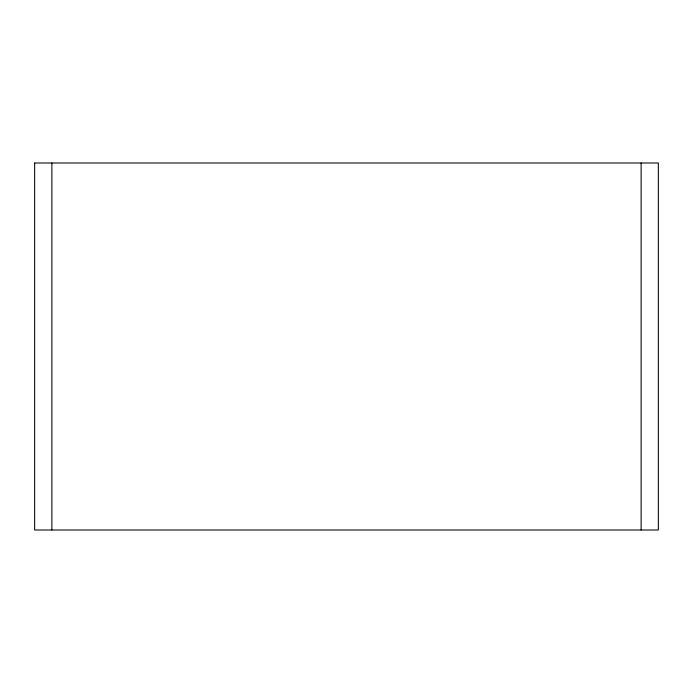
<?xml version="1.0" encoding="UTF-8"?>
<svg xmlns="http://www.w3.org/2000/svg" width="693" height="693" viewBox="0 0 693 693"><rect width="100%" height="100%" fill="white"/><g stroke="black" fill="none" stroke-linecap="round" stroke-linejoin="round"><path stroke-width="1.04" d="M51.88 529.998L51.88 163.002M641.12 529.998L641.12 163.002M34.65 163.002L34.65 529.998L658.35 529.998L658.35 163.002L34.65 163.002"/></g></svg>
